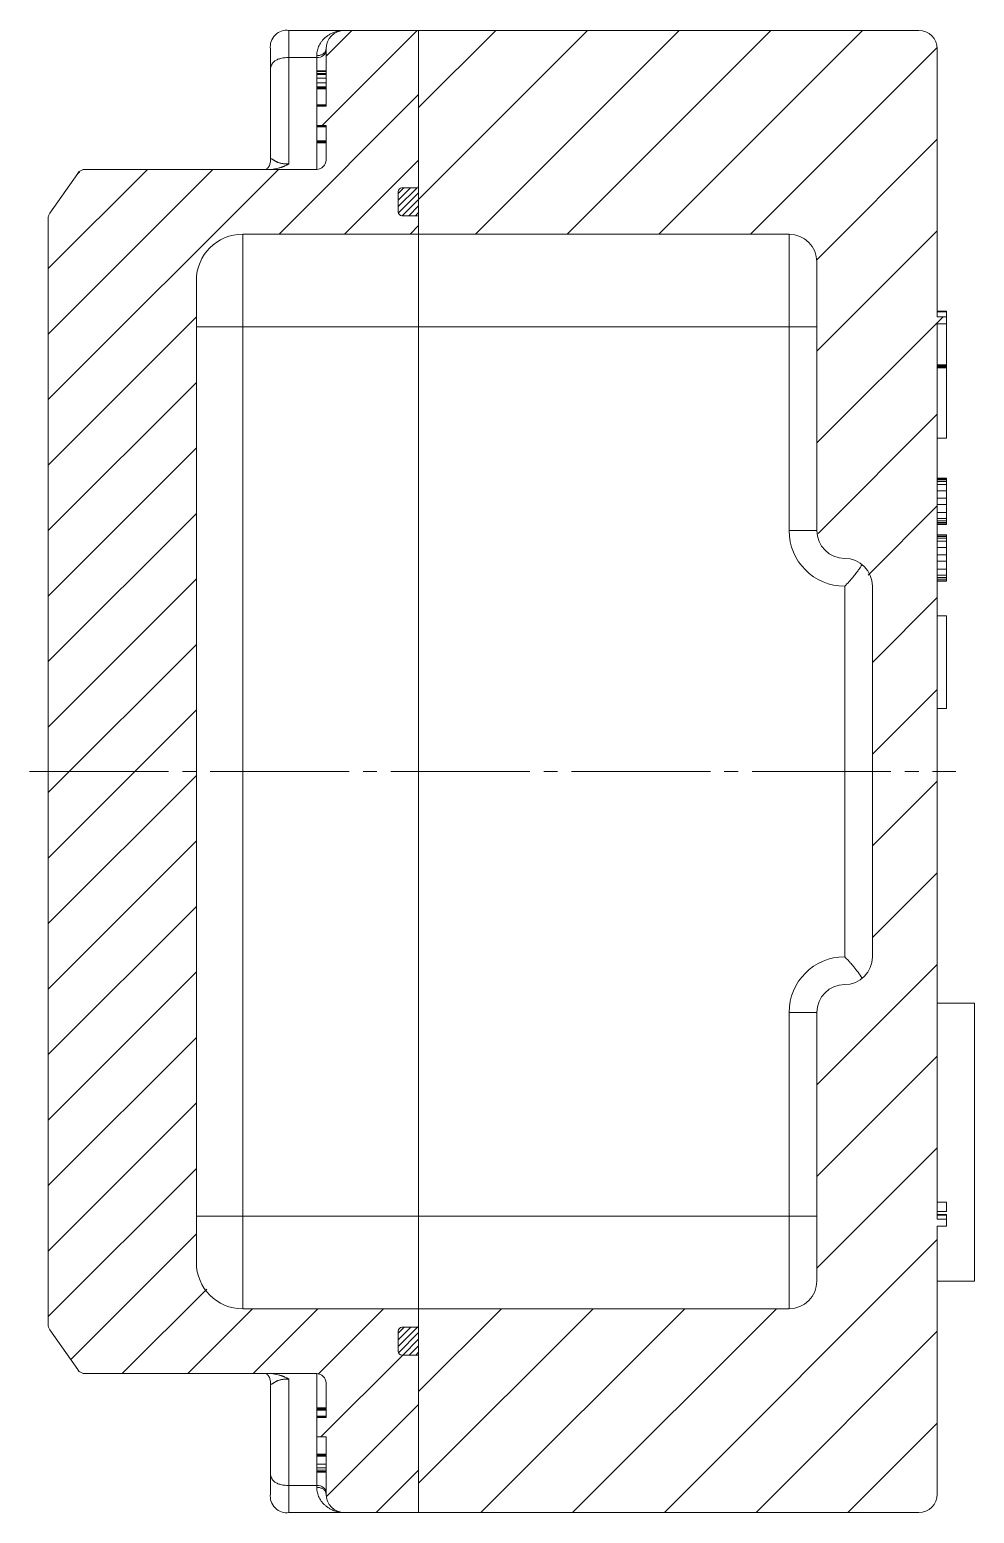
# Model space of a CAD drawing. Header units: millimetres. Extents: x -337 to 383, y -252 to 375.
# Drawn here: x -336.6 to -234.6, y -80.1 to 80.1 of the extents above; entities that cross this region are included whole.
import ezdxf

# ---------------------------------------------------------------- set-up
doc = ezdxf.new("R2010")
doc.units = ezdxf.units.MM
doc.linetypes.add('K5LT_AXLED', pattern=[19.5, 15, -1.5, 1.5, -1.5])
doc.linetypes.add('K5LT_THIN', pattern=[0])

# ---------------------------------------------------------------- blocks, each defined once
blk = doc.blocks.new('U6')
h = blk.add_hatch()
h.set_pattern_fill('', angle=45, style=0, pattern_type=0)
h.set_pattern_definition([(45, (0, 0), (-3.535534, 3.535534), [])])
h.paths.add_polyline_path([(-304.62, 78), (-304.62, 71.82), (-305.62, 71.82), (-305.62, 69.74), (-304.62, 69.74), (-304.62, 66), (-304.91, 65.29), (-305.62, 65), (-330.6, 65), (-331.31, 64.71), (-331.42, 64.57), (-334.44, 60.26), (-334.62, 59.68), (-334.62, -59.68), (-334.44, -60.26), (-331.42, -64.57), (-330.77, -64.98), (-330.6, -65), (-305.62, -65), (-304.91, -65.29), (-304.62, -66), (-304.62, -69.74), (-305.62, -69.74), (-305.62, -71.82), (-304.62, -71.82), (-304.62, -78), (-304.03, -79.41), (-302.62, -80), (-294.62, -80), (-294.62, -63.2), (-294.68, -63.06), (-294.82, -63), (-296.42, -63), (-296.7, -62.88), (-296.82, -62.6), (-296.82, -60.4), (-296.7, -60.12), (-296.42, -60), (-294.82, -60), (-294.68, -59.94), (-294.62, -59.8), (-294.62, -58), (-313.62, -58), (-316.31, -57.22), (-318.15, -55.11), (-318.62, -53), (-318.62, 53), (-317.84, 55.69), (-315.73, 57.53), (-313.62, 58), (-294.62, 58), (-294.62, 59.8), (-294.68, 59.94), (-294.82, 60), (-296.42, 60), (-296.7, 60.12), (-296.82, 60.4), (-296.82, 62.6), (-296.7, 62.88), (-296.42, 63), (-294.82, 63), (-294.68, 63.06), (-294.62, 63.2), (-294.62, 80), (-302.62, 80), (-304.03, 79.41)])
h = blk.add_hatch()
h.set_pattern_fill('', angle=45, style=0, pattern_type=0)
h.set_pattern_definition([(45, (0, 0), (-4.94975, 4.94975), [])])
h.paths.add_polyline_path([(-294.62, 80), (-294.62, 58), (-254.62, 58), (-252.61, 57.23), (-251.64, 55.31), (-251.62, 55), (-251.62, 26), (-250.85, 23.99), (-248.93, 23.02), (-248.62, 23), (-246.61, 22.23), (-245.64, 20.31), (-245.62, 20), (-245.62, -20), (-246.39, -22.01), (-248.31, -22.98), (-248.62, -23), (-250.63, -23.77), (-251.6, -25.69), (-251.62, -26), (-251.62, -55), (-252.39, -57.01), (-254.31, -57.98), (-254.62, -58), (-294.62, -58), (-294.62, -80), (-240.62, -80), (-239.21, -79.41), (-238.62, -78), (-238.62, -65), (-238.62, -49.09), (-237.62, -49.09), (-237.62, -48.33), (-238.62, -48.33), (-238.62, 48.33), (-237.62, 48.33), (-237.62, 49.09), (-238.62, 49.09), (-238.62, 65), (-238.62, 78), (-239.21, 79.41), (-240.62, 80)])
h = blk.add_hatch()
h.set_pattern_fill('', angle=45, style=0, pattern_type=0)
h.set_pattern_definition([(45, (0, 0), (-0.3535534, 0.3535534), [])])
h.paths.add_polyline_path([(-294.62, -63.2), (-294.62, -59.8), (-294.68, -59.94), (-294.82, -60), (-296.42, -60), (-296.7, -60.12), (-296.82, -60.4), (-296.82, -62.6), (-296.7, -62.88), (-296.42, -63), (-294.82, -63), (-294.68, -63.06), (-294.62, -63.2)])
h.paths.add_polyline_path([(-294.62, 59.8), (-294.62, 63.2), (-294.68, 63.06), (-294.82, 63), (-294.82, 63), (-296.42, 63), (-296.7, 62.88), (-296.82, 62.6), (-296.82, 60.4), (-296.7, 60.12), (-296.42, 60), (-294.82, 60), (-294.68, 59.94)])
at = {"color": 7, "linetype": 'K5LT_THIN', "lineweight": 18}
for p, q in [((-308.62, 77.07), (-308.62, 80)), ((-302.62, 80), (-308.62, 80)), ((-294.62, 80), (-302.62, 80)), ((-294.62, 80), (-294.62, 63.2)), ((-240.62, 80), (-294.62, 80)), ((-294.62, 80), (-294.62, 58)), ((-310.62, 75.66), (-310.62, 78)), ((-305.62, 77.07), (-308.62, 77.07)), ((-308.62, 65.59), (-308.62, 77.07)), ((-305.62, 77.07), (-305.62, 77.27)), ((-305.62, 75.63), (-305.62, 77.07)), ((-304.62, 78), (-304.62, 71.82)), ((-238.62, 65), (-238.62, 78)), ((-310.62, 66.03), (-310.62, 75.66)), ((-304.62, 75.63), (-305.62, 75.63)), ((-305.62, 75.56), (-305.62, 75.63)), ((-305.62, 75.33), (-305.62, 75.56)), ((-304.62, 75.56), (-305.62, 75.56)), ((-304.62, 75.33), (-305.62, 75.33)), ((-305.62, 75.25), (-305.62, 75.33)), ((-310.62, 74.4), (-310.62, 66.03)), ((-305.62, 74.84), (-305.62, 75.25)), ((-304.62, 75.25), (-305.62, 75.25)), ((-305.62, 74.34), (-305.62, 74.84)), ((-304.62, 74.84), (-305.62, 74.84)), ((-304.62, 74.34), (-305.62, 74.34)), ((-305.62, 73.91), (-305.62, 74.34)), ((-304.62, 73.91), (-305.62, 73.91)), ((-305.62, 73.89), (-305.62, 73.91)), ((-305.62, 73.85), (-305.62, 73.89)), ((-304.62, 73.89), (-305.62, 73.89)), ((-304.62, 73.85), (-305.62, 73.85)), ((-305.62, 73.79), (-305.62, 73.85)), ((-304.62, 73.79), (-305.62, 73.79)), ((-305.62, 73.71), (-305.62, 73.79)), ((-305.62, 73.69), (-305.62, 73.71)), ((-304.62, 73.71), (-305.62, 73.71)), ((-304.62, 73.69), (-305.62, 73.69)), ((-305.62, 71.97), (-305.62, 73.69)), ((-304.62, 71.97), (-305.62, 71.97)), ((-305.62, 71.92), (-305.62, 71.97)), ((-304.62, 71.92), (-305.62, 71.92)), ((-305.62, 71.82), (-305.62, 71.92)), ((-305.62, 71.82), (-305.62, 69.74)), ((-304.62, 71.82), (-305.62, 71.82)), ((-305.62, 69.69), (-305.62, 69.74)), ((-304.62, 69.74), (-305.62, 69.74)), ((-305.62, 69.61), (-305.62, 69.69)), ((-304.62, 69.69), (-305.62, 69.69)), ((-304.62, 69.61), (-305.62, 69.61)), ((-305.62, 69.6), (-305.62, 69.61)), ((-305.62, 69.6), (-305.62, 69.6)), ((-304.62, 69.6), (-305.62, 69.6)), ((-304.62, 69.6), (-305.62, 69.6)), ((-305.62, 69.59), (-305.62, 69.6)), ((-305.62, 68.09), (-305.62, 69.59)), ((-304.62, 69.59), (-305.62, 69.59)), ((-305.62, 69.59), (-305.62, 69.59)), ((-304.62, 69.59), (-305.62, 69.59)), ((-304.62, 69.74), (-304.62, 66)), ((-305.62, 68.01), (-305.62, 68.09)), ((-304.62, 68.09), (-305.62, 68.09)), ((-305.62, 67.94), (-305.62, 68.01)), ((-304.62, 68.01), (-305.62, 68.01)), ((-305.62, 67.89), (-305.62, 67.94)), ((-304.62, 67.94), (-305.62, 67.94)), ((-305.62, 67.87), (-305.62, 67.89)), ((-304.62, 67.89), (-305.62, 67.89)), ((-304.62, 67.87), (-305.62, 67.87)), ((-304.62, 67.87), (-305.62, 67.87)), ((-305.62, 67.87), (-305.62, 67.87)), ((-305.62, 65), (-305.62, 67.87)), ((-310.62, 66.03), (-310.62, 66.03)), ((-310.62, 66.03), (-310.62, 66.03)), ((-334.44, 60.26), (-331.42, 64.57)), ((-305.62, 65), (-330.6, 65)), ((-238.62, 65), (-238.62, 49.09)), ((-296.82, 62.6), (-296.82, 60.4)), ((-296.82, 62.6), (-296.82, 60.4)), ((-294.82, 63), (-296.42, 63)), ((-294.82, 63), (-296.42, 63)), ((-294.62, 59.8), (-294.62, 63.2)), ((-334.62, 59.68), (-334.62, -59.68)), ((-296.42, 60), (-294.82, 60)), ((-296.42, 60), (-294.82, 60)), ((-294.62, 59.8), (-294.62, 58)), ((-313.62, 58), (-313.62, 48)), ((-294.62, 58), (-313.62, 58)), ((-294.62, 48), (-294.62, 58)), ((-294.62, 48), (-294.62, 58)), ((-254.62, 58), (-294.62, 58)), ((-254.62, 48), (-254.62, 58)), ((-251.62, 55), (-251.62, 26)), ((-318.62, -53), (-318.62, 53)), ((-238.62, 49.69), (-237.62, 49.69)), ((-238.62, 49.68), (-237.62, 49.68)), ((-238.62, 49.68), (-237.62, 49.68)), ((-238.62, 49.67), (-237.62, 49.67)), ((-237.62, 49.69), (-237.62, 49.68)), ((-237.62, 49.68), (-237.62, 49.68)), ((-237.62, 49.68), (-237.62, 49.67)), ((-237.62, 49.67), (-237.62, 49.64)), ((-238.62, 49.64), (-237.62, 49.64)), ((-238.62, 49.61), (-237.62, 49.61)), ((-237.62, 49.09), (-238.62, 49.09)), ((-238.62, 48.33), (-237.62, 48.33)), ((-238.62, 48.33), (-238.62, -48.33)), ((-237.62, 49.64), (-237.62, 49.61)), ((-237.62, 49.61), (-237.62, 49.09)), ((-237.62, 48.33), (-237.62, 49.09)), ((-237.62, 48.33), (-237.62, 43.89)), ((-313.62, 48), (-318.62, 48)), ((-313.62, 48), (-294.62, 48)), ((-313.62, -48), (-313.62, 48)), ((-294.62, 48), (-294.62, -48)), ((-294.62, 48), (-294.62, -48)), ((-254.62, 48), (-294.62, 48)), ((-254.62, 26), (-254.62, 48)), ((-254.62, 48), (-251.62, 48)), ((-238.62, 43.89), (-237.62, 43.89)), ((-238.62, 43.83), (-237.62, 43.83)), ((-238.62, 43.77), (-237.62, 43.77)), ((-238.62, 43.71), (-237.62, 43.71)), ((-238.62, 43.65), (-237.62, 43.65)), ((-238.62, 43.62), (-237.62, 43.62)), ((-238.62, 43.61), (-237.62, 43.61)), ((-238.62, 43.6), (-237.62, 43.6)), ((-238.62, 43.59), (-237.62, 43.59)), ((-237.62, 43.89), (-237.62, 43.83)), ((-237.62, 43.83), (-237.62, 43.77)), ((-237.62, 43.77), (-237.62, 43.71)), ((-237.62, 43.71), (-237.62, 43.65)), ((-237.62, 43.65), (-237.62, 43.62)), ((-237.62, 43.62), (-237.62, 43.61)), ((-237.62, 43.61), (-237.62, 43.6)), ((-237.62, 43.6), (-237.62, 43.59)), ((-237.62, 43.59), (-237.62, 36)), ((-238.62, 36), (-237.62, 36)), ((-238.62, 31.66), (-237.62, 31.66)), ((-238.62, 31.61), (-237.62, 31.61)), ((-238.62, 31.49), (-237.62, 31.49)), ((-238.62, 31.3), (-237.62, 31.3)), ((-238.62, 30.99), (-237.62, 30.99)), ((-237.62, 31.66), (-237.62, 31.61)), ((-237.62, 31.61), (-237.62, 31.49)), ((-237.62, 31.49), (-237.62, 31.3)), ((-237.62, 31.3), (-237.62, 30.99)), ((-237.62, 30.99), (-237.62, 30.3)), ((-238.62, 30.3), (-237.62, 30.3)), ((-238.62, 29.51), (-237.62, 29.51)), ((-237.62, 30.3), (-237.62, 29.51)), ((-237.62, 29.51), (-237.62, 28.82)), ((-238.62, 28.82), (-237.62, 28.82)), ((-238.62, 27.96), (-237.62, 27.96)), ((-238.62, 27.3), (-237.62, 27.3)), ((-237.62, 28.82), (-237.62, 27.96)), ((-237.62, 27.96), (-237.62, 27.3)), ((-237.62, 27.3), (-237.62, 27.05)), ((-254.62, 26), (-251.62, 26)), ((-238.62, 27.05), (-237.62, 27.05)), ((-238.62, 26.88), (-237.62, 26.88)), ((-238.62, 26.72), (-237.62, 26.72)), ((-238.62, 26.66), (-237.62, 26.66)), ((-237.62, 27.05), (-237.62, 26.88)), ((-237.62, 26.88), (-237.62, 26.72)), ((-237.62, 26.72), (-237.62, 26.66)), ((-238.62, 25.54), (-237.62, 25.54)), ((-238.62, 25.5), (-237.62, 25.5)), ((-238.62, 25.38), (-237.62, 25.38)), ((-238.62, 25.19), (-237.62, 25.19)), ((-238.62, 24.88), (-237.62, 24.88)), ((-238.62, 24.18), (-237.62, 24.18)), ((-237.62, 25.54), (-237.62, 25.5)), ((-237.62, 25.5), (-237.62, 25.38)), ((-237.62, 25.38), (-237.62, 25.19)), ((-237.62, 25.19), (-237.62, 24.88)), ((-237.62, 24.88), (-237.62, 24.18)), ((-237.62, 24.18), (-237.62, 23.39)), ((-238.62, 23.39), (-237.62, 23.39)), ((-238.62, 22.71), (-237.62, 22.71)), ((-237.62, 23.39), (-237.62, 22.71)), ((-237.62, 22.71), (-237.62, 21.85)), ((-238.62, 21.85), (-237.62, 21.85)), ((-238.62, 21.18), (-237.62, 21.18)), ((-238.62, 20.93), (-237.62, 20.93)), ((-237.62, 21.85), (-237.62, 21.18)), ((-237.62, 21.18), (-237.62, 20.93)), ((-237.62, 20.93), (-237.62, 20.76)), ((-248.62, 20), (-248.62, -20)), ((-245.62, 20), (-245.62, -20)), ((-238.62, 20.76), (-237.62, 20.76)), ((-238.62, 20.6), (-237.62, 20.6)), ((-238.62, 20.55), (-237.62, 20.55)), ((-237.62, 20.76), (-237.62, 20.6)), ((-237.62, 20.6), (-237.62, 20.55)), ((-238.62, 16.8), (-237.62, 16.8)), ((-237.62, 16.8), (-237.62, 6.8)), ((-238.62, 6.8), (-237.62, 6.8)), ((-238.62, -25), (-234.62, -25)), ((-234.62, -25), (-234.62, -55)), ((-254.62, -48), (-254.62, -26)), ((-254.62, -26), (-251.62, -26)), ((-251.62, -26), (-251.62, -55)), ((-318.62, -48), (-313.62, -48)), ((-313.62, -48), (-294.62, -48)), ((-313.62, -48), (-313.62, -58)), ((-294.62, -58), (-294.62, -48)), ((-254.62, -48), (-294.62, -48)), ((-294.62, -58), (-294.62, -48)), ((-254.62, -58), (-254.62, -48)), ((-254.62, -48), (-251.62, -48)), ((-238.62, -46.5), (-237.62, -46.5)), ((-238.62, -47.5), (-237.62, -47.5)), ((-238.62, -47.82), (-237.62, -47.82)), ((-238.62, -47.83), (-237.62, -47.83)), ((-238.62, -47.84), (-237.62, -47.84)), ((-238.62, -47.86), (-237.62, -47.86)), ((-238.62, -47.9), (-237.62, -47.9)), ((-237.62, -46.5), (-237.62, -47.5)), ((-237.62, -47.82), (-237.62, -47.83)), ((-237.62, -47.83), (-237.62, -47.84)), ((-237.62, -47.84), (-237.62, -47.86)), ((-237.62, -47.86), (-237.62, -47.9)), ((-237.62, -47.9), (-237.62, -48.33)), ((-237.62, -48.33), (-238.62, -48.33)), ((-238.62, -49.09), (-238.62, -65)), ((-238.62, -49.09), (-237.62, -49.09)), ((-237.62, -49.09), (-237.62, -48.33)), ((-238.62, -55), (-234.62, -55)), ((-313.62, -58), (-294.62, -58)), ((-294.62, -58), (-294.62, -59.8)), ((-294.62, -58), (-254.62, -58)), ((-294.62, -58), (-294.62, -80)), ((-331.42, -64.57), (-334.44, -60.26)), ((-296.82, -60.4), (-296.82, -62.6)), ((-296.82, -60.4), (-296.82, -62.6)), ((-294.82, -60), (-296.42, -60)), ((-294.82, -60), (-296.42, -60)), ((-294.62, -63.2), (-294.62, -59.8)), ((-296.42, -63), (-294.82, -63)), ((-296.42, -63), (-294.82, -63)), ((-294.62, -63.2), (-294.62, -80)), ((-330.6, -65), (-305.62, -65)), ((-308.62, -77.07), (-308.62, -65.59)), ((-305.62, -68.69), (-305.62, -65)), ((-238.62, -65), (-238.62, -78)), ((-310.62, -75.66), (-310.62, -66.03)), ((-310.62, -66.03), (-310.62, -66.03)), ((-310.62, -66.03), (-310.62, -66.03)), ((-310.62, -66.03), (-310.62, -74.4)), ((-304.62, -66), (-304.62, -69.74)), ((-305.62, -68.69), (-305.62, -68.69)), ((-304.62, -68.69), (-305.62, -68.69)), ((-304.62, -68.69), (-305.62, -68.69)), ((-305.62, -68.75), (-305.62, -68.69)), ((-305.62, -68.82), (-305.62, -68.75)), ((-304.62, -68.75), (-305.62, -68.75)), ((-304.62, -68.82), (-305.62, -68.82)), ((-305.62, -68.9), (-305.62, -68.82)), ((-304.62, -68.9), (-305.62, -68.9)), ((-305.62, -68.96), (-305.62, -68.9)), ((-304.62, -68.96), (-305.62, -68.96)), ((-305.62, -69.58), (-305.62, -68.96)), ((-305.62, -69.6), (-305.62, -69.58)), ((-304.62, -69.58), (-305.62, -69.58)), ((-304.62, -69.6), (-305.62, -69.6)), ((-305.62, -69.61), (-305.62, -69.6)), ((-304.62, -69.61), (-305.62, -69.61)), ((-305.62, -69.65), (-305.62, -69.61)), ((-305.62, -69.71), (-305.62, -69.65)), ((-304.62, -69.65), (-305.62, -69.65)), ((-304.62, -69.71), (-305.62, -69.71)), ((-305.62, -69.74), (-305.62, -69.71)), ((-305.62, -69.74), (-305.62, -71.82)), ((-304.62, -69.74), (-305.62, -69.74)), ((-304.62, -71.82), (-305.62, -71.82)), ((-305.62, -73.69), (-305.62, -71.82)), ((-304.62, -71.82), (-304.62, -78)), ((-305.62, -73.76), (-305.62, -73.69)), ((-304.62, -73.69), (-305.62, -73.69)), ((-304.62, -73.76), (-305.62, -73.76)), ((-305.62, -73.83), (-305.62, -73.76)), ((-304.62, -73.83), (-305.62, -73.83)), ((-305.62, -73.89), (-305.62, -73.83)), ((-305.62, -73.91), (-305.62, -73.89)), ((-304.62, -73.89), (-305.62, -73.89)), ((-304.62, -73.91), (-305.62, -73.91)), ((-305.62, -73.91), (-305.62, -73.91)), ((-304.62, -73.91), (-305.62, -73.91)), ((-305.62, -74.77), (-305.62, -73.91)), ((-305.62, -75.15), (-305.62, -74.77)), ((-304.62, -74.77), (-305.62, -74.77)), ((-305.62, -75.41), (-305.62, -75.15)), ((-304.62, -75.15), (-305.62, -75.15)), ((-310.62, -78), (-310.62, -75.66)), ((-305.62, -75.57), (-305.62, -75.41)), ((-304.62, -75.41), (-305.62, -75.41)), ((-305.62, -75.63), (-305.62, -75.57)), ((-304.62, -75.57), (-305.62, -75.57)), ((-305.62, -75.63), (-305.62, -75.63)), ((-304.62, -75.63), (-305.62, -75.63)), ((-304.62, -75.63), (-305.62, -75.63)), ((-305.62, -77.07), (-305.62, -75.63)), ((-305.62, -77.07), (-308.62, -77.07)), ((-308.62, -80), (-308.62, -77.07)), ((-305.62, -77.27), (-305.62, -77.07)), ((-302.62, -80), (-308.62, -80)), ((-302.62, -80), (-294.62, -80)), ((-294.62, -80), (-240.62, -80))]:
    blk.add_line(p, q, dxfattribs=at)
at = {"color": 30, "linetype": 'K5LT_AXLED', "lineweight": 18, "true_color": 0xff8000}
blk.add_line((-336.62, 0), (-236.62, 0), dxfattribs=at)
at = {"color": 7, "linetype": 'K5LT_THIN', "lineweight": 18}
for centre, radius, start, end in [((-308.87, 78.25), 1.77, 81.8699, 188.1301), ((-302.62, 78), 2, 90, 180), ((-240.62, 78), 2, 0, 90), ((-305.62, 66), 1, 270, 0), ((-330.6, 64), 1, 90, 145), ((-296.42, 62.6), 0.4, 90, 180), ((-296.42, 62.6), 0.4, 90, 180), ((-294.82, 63.2), 0.2, 270, 0), ((-294.82, 63.2), 0.2, 270, 0), ((-333.62, 59.68), 1, 145, 180), ((-296.42, 60.4), 0.4, 180, 270), ((-296.42, 60.4), 0.4, 180, 270), ((-294.82, 59.8), 0.2, 0.0006, 90), ((-294.82, 59.8), 0.2, 0, 90), ((-313.62, 53), 5, 90, 180), ((-254.62, 55), 3, 0, 90), ((-248.62, 26), 6, 180, 270), ((-248.62, 26), 3, 180, 270), ((-248.62, 20), 3, 0, 90), ((-248.62, -26), 6, 90, 180), ((-248.62, -20), 3, 270, 0), ((-248.62, -26), 3, 90, 180), ((-313.62, -53), 5, 180, 270), ((-254.62, -55), 3, 270, 0), ((-333.62, -59.68), 1, 180, 215), ((-296.42, -60.4), 0.4, 90, 180), ((-296.42, -60.4), 0.4, 90, 180), ((-294.82, -59.8), 0.2, 270, 359.9994), ((-294.82, -59.8), 0.2, 270, 0), ((-296.42, -62.6), 0.4, 180, 270), ((-296.42, -62.6), 0.4, 180, 270), ((-294.82, -63.2), 0.2, 0, 90), ((-294.82, -63.2), 0.2, 0, 90), ((-330.6, -64), 1, 215, 270), ((-305.62, -66), 1, 0, 90), ((-308.87, -78.25), 1.77, 171.8699, 278.1301), ((-302.62, -78), 2, 180, 270), ((-240.62, -78), 2, 270, 0)]:
    blk.add_arc(centre, radius, start, end, dxfattribs=at)
for centre, start_param, end_param in [((-305.62, 77.78), 4.712389, 6.283185), ((-305.62, -77.78), 0, 1.570796)]:
    blk.add_ellipse(centre, major_axis=(1, 0), ratio=0.707107, start_param=start_param, end_param=end_param, dxfattribs=at)
for points, knots in [([(-305.62, 77.27), (-305.62, 77.38), (-305.61, 77.58), (-305.56, 77.86), (-305.48, 78.12), (-305.36, 78.39), (-305.22, 78.64), (-305.04, 78.89), (-304.83, 79.13), (-304.58, 79.35), (-304.29, 79.55), (-303.96, 79.72), (-303.6, 79.86), (-303.24, 79.95), (-302.92, 79.99), (-302.71, 80), (-302.62, 80)], [0, 0, 0, 0, 0.907181, 1.809441, 2.69941, 3.696314, 4.735513, 5.856305, 7.057222, 8.352962, 9.737522, 11.239354, 12.887309, 14.448281, 15.838359, 17, 17, 17, 17]), ([(-304.62, 78), (-304.62, 77.95), (-304.63, 77.86), (-304.69, 77.73), (-304.76, 77.62), (-304.86, 77.53), (-304.97, 77.44), (-305.11, 77.37), (-305.26, 77.32), (-305.43, 77.28), (-305.55, 77.27), (-305.62, 77.27)], [0, 0, 0, 0, 1.559957, 2.920951, 4.136752, 5.384901, 6.67049, 7.938583, 9.211972, 10.459586, 12, 12, 12, 12]), ([(-310.62, 66.03), (-310.62, 65.96), (-310.62, 65.89), (-310.64, 65.75), (-310.65, 65.68), (-310.69, 65.54), (-310.71, 65.47), (-310.77, 65.35), (-310.8, 65.29), (-310.87, 65.18), (-310.91, 65.13), (-310.99, 65.06), (-311.03, 65.03), (-311.07, 65)], [0, 0, 0, 0, 6.188261, 6.188261, 12.147919, 12.147919, 17.819831, 17.819831, 23.252324, 23.252324, 28.499216, 28.499216, 33.202669, 33.202669, 33.202669, 33.202669]), ([(-310.62, 66.03), (-310.62, 66.06), (-310.62, 66.09), (-310.6, 66.12), (-310.58, 66.14), (-310.55, 66.15), (-310.52, 66.14), (-310.48, 66.13), (-310.44, 66.11), (-310.41, 66.09), (-310.37, 66.07), (-310.32, 66.04), (-310.27, 66.01), (-310.22, 65.97), (-310.16, 65.93), (-310.1, 65.9), (-310.04, 65.86), (-309.98, 65.83), (-309.9, 65.79), (-309.81, 65.75), (-309.7, 65.71), (-309.57, 65.67), (-309.45, 65.64), (-309.33, 65.62), (-309.21, 65.61), (-309.06, 65.6), (-308.9, 65.59), (-308.76, 65.59), (-308.66, 65.59), (-308.62, 65.59)], [0, 0, 0, 0, 1.68944, 3.16208, 4.363065, 5.42163, 6.530818, 7.762216, 8.846518, 9.778385, 10.61026, 11.600237, 12.696314, 13.796872, 14.76451, 15.701096, 16.639072, 17.645994, 18.684904, 19.81254, 21.111267, 22.421169, 23.610575, 24.548943, 25.617861, 26.758536, 28.036927, 29.07284, 30, 30, 30, 30]), ([(-308.62, 65.59), (-308.66, 65.56), (-308.72, 65.53), (-308.81, 65.49), (-308.91, 65.44), (-309.01, 65.39), (-309.12, 65.34), (-309.18, 65.32), (-309.24, 65.29), (-309.3, 65.27), (-309.36, 65.25), (-309.44, 65.22), (-309.54, 65.19), (-309.71, 65.14), (-309.88, 65.09), (-310.14, 65.04), (-310.31, 65.01), (-310.44, 65)], [0, 0, 0, 0, 1.396218, 2.08461, 2.762373, 4.748148, 5.386967, 6.021893, 6.6404, 7.246866, 7.833355, 8.41194, 9.517795, 10.918432, 13.358622, 14.390829, 18, 18, 18, 18]), ([(-246.74, 22.34), (-246.85, 22.16), (-247.04, 21.87), (-247.36, 21.43), (-247.7, 21), (-248.13, 20.5), (-248.45, 20.17), (-248.62, 20)], [0, 0, 0, 0, 1.777147, 2.880944, 4.363551, 6.190716, 8, 8, 8, 8]), ([(-246.74, -22.34), (-246.87, -22.11), (-247.16, -21.69), (-247.54, -21.19), (-247.83, -20.85), (-248.02, -20.63), (-248.28, -20.35), (-248.48, -20.14), (-248.62, -20)], [0, 0, 0, 0, 2.470158, 4.746817, 5.666677, 6.416669, 7.317723, 9, 9, 9, 9]), ([(-310.62, -66.03), (-310.62, -65.96), (-310.62, -65.89), (-310.64, -65.75), (-310.65, -65.68), (-310.69, -65.54), (-310.71, -65.47), (-310.77, -65.35), (-310.8, -65.29), (-310.87, -65.18), (-310.91, -65.13), (-310.99, -65.06), (-311.03, -65.03), (-311.07, -65)], [0, 0, 0, 0, 6.188261, 6.188261, 12.147919, 12.147919, 17.819831, 17.819831, 23.252324, 23.252324, 28.499216, 28.499216, 33.202669, 33.202669, 33.202669, 33.202669]), ([(-310.62, -66.03), (-310.62, -66.06), (-310.62, -66.09), (-310.6, -66.12), (-310.58, -66.14), (-310.55, -66.15), (-310.52, -66.14), (-310.48, -66.13), (-310.44, -66.11), (-310.41, -66.09), (-310.37, -66.07), (-310.32, -66.04), (-310.27, -66.01), (-310.22, -65.97), (-310.16, -65.93), (-310.1, -65.9), (-310.04, -65.86), (-309.98, -65.83), (-309.9, -65.79), (-309.81, -65.75), (-309.7, -65.71), (-309.57, -65.67), (-309.45, -65.64), (-309.33, -65.62), (-309.21, -65.61), (-309.06, -65.6), (-308.9, -65.59), (-308.76, -65.59), (-308.66, -65.59), (-308.62, -65.59)], [0, 0, 0, 0, 1.68944, 3.16208, 4.363065, 5.42163, 6.530818, 7.762216, 8.846518, 9.778385, 10.61026, 11.600237, 12.696314, 13.796872, 14.76451, 15.701096, 16.639072, 17.645994, 18.684904, 19.81254, 21.111267, 22.421169, 23.610575, 24.548943, 25.617861, 26.758536, 28.036927, 29.07284, 30, 30, 30, 30]), ([(-308.62, -65.59), (-308.66, -65.56), (-308.72, -65.53), (-308.81, -65.49), (-308.91, -65.44), (-309.01, -65.39), (-309.12, -65.34), (-309.18, -65.32), (-309.24, -65.29), (-309.3, -65.27), (-309.36, -65.25), (-309.44, -65.22), (-309.54, -65.19), (-309.71, -65.14), (-309.88, -65.09), (-310.14, -65.04), (-310.31, -65.01), (-310.44, -65)], [0, 0, 0, 0, 1.396218, 2.08461, 2.762373, 4.748148, 5.386967, 6.021893, 6.6404, 7.246866, 7.833355, 8.41194, 9.517795, 10.918432, 13.358622, 14.390829, 18, 18, 18, 18]), ([(-305.62, -77.27), (-305.55, -77.27), (-305.42, -77.28), (-305.25, -77.32), (-305.1, -77.37), (-304.97, -77.44), (-304.85, -77.53), (-304.75, -77.63), (-304.68, -77.74), (-304.63, -77.86), (-304.62, -77.95), (-304.62, -78)], [0, 0, 0, 0, 1.560346, 2.921664, 4.1377, 5.386016, 6.671659, 7.939678, 9.212878, 10.460232, 12, 12, 12, 12]), ([(-305.62, -77.27), (-305.62, -77.38), (-305.61, -77.58), (-305.56, -77.86), (-305.47, -78.13), (-305.36, -78.39), (-305.22, -78.65), (-305.04, -78.89), (-304.82, -79.13), (-304.57, -79.35), (-304.28, -79.55), (-303.95, -79.73), (-303.57, -79.87), (-303.19, -79.96), (-302.86, -79.99), (-302.69, -80), (-302.62, -80)], [0, 0, 0, 0, 0.909947, 1.816798, 2.709227, 3.710203, 4.750889, 5.877148, 7.075761, 8.38758, 9.771924, 11.312745, 12.936298, 14.810565, 16.158456, 17, 17, 17, 17])]:
    blk.add_open_spline(points, degree=3, knots=knots, dxfattribs=at)
for points in [[(-310.62, 75.66), (-310.62, 77.07), (-308.62, 77.07)], [(-310.62, -75.66), (-310.62, -77.07), (-308.62, -77.07)]]:
    blk.add_open_spline(points, degree=2, dxfattribs=at)

msp = doc.modelspace()

# ---------------------------------------------------------------- block references
msp.add_blockref('U6', (0, 0))

doc.saveas('drawing.dxf')
